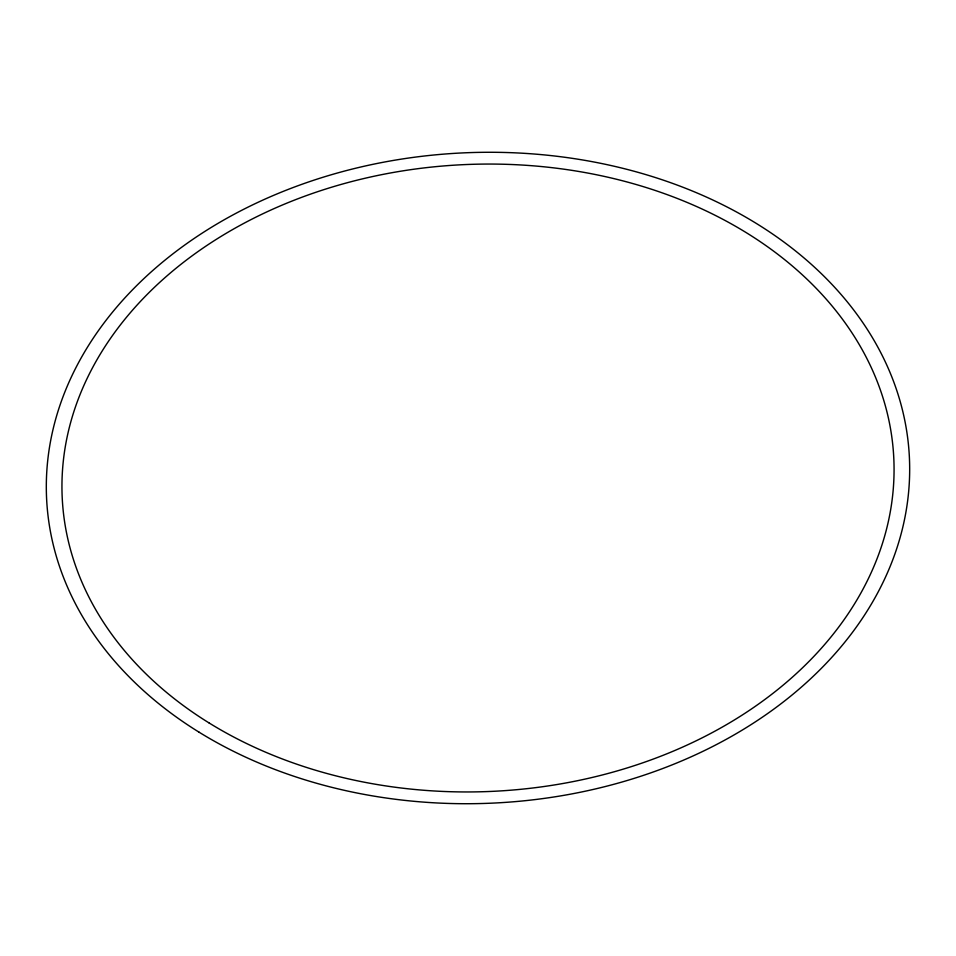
<?xml version="1.0" encoding="UTF-8"?>
<svg xmlns="http://www.w3.org/2000/svg" width="956" height="956" viewBox="0 0 956 956"><rect width="100%" height="100%" fill="white"/><g stroke="black" fill="none" stroke-linecap="round" stroke-linejoin="round"><path stroke-width="1.43" d="M199.003 732.141A431.885 325.446 -2.7 0 0 902.763 527.377A431.885 325.446 -2.7 0 0 332.234 174.482A431.885 325.446 -2.7 0 0 199.003 732.141M209.089 722.951A416.266 313.688 -2.7 0 0 887.407 525.597A416.266 313.688 -2.7 0 0 337.504 185.464A416.266 313.688 -2.7 0 0 209.089 722.951"/></g></svg>
